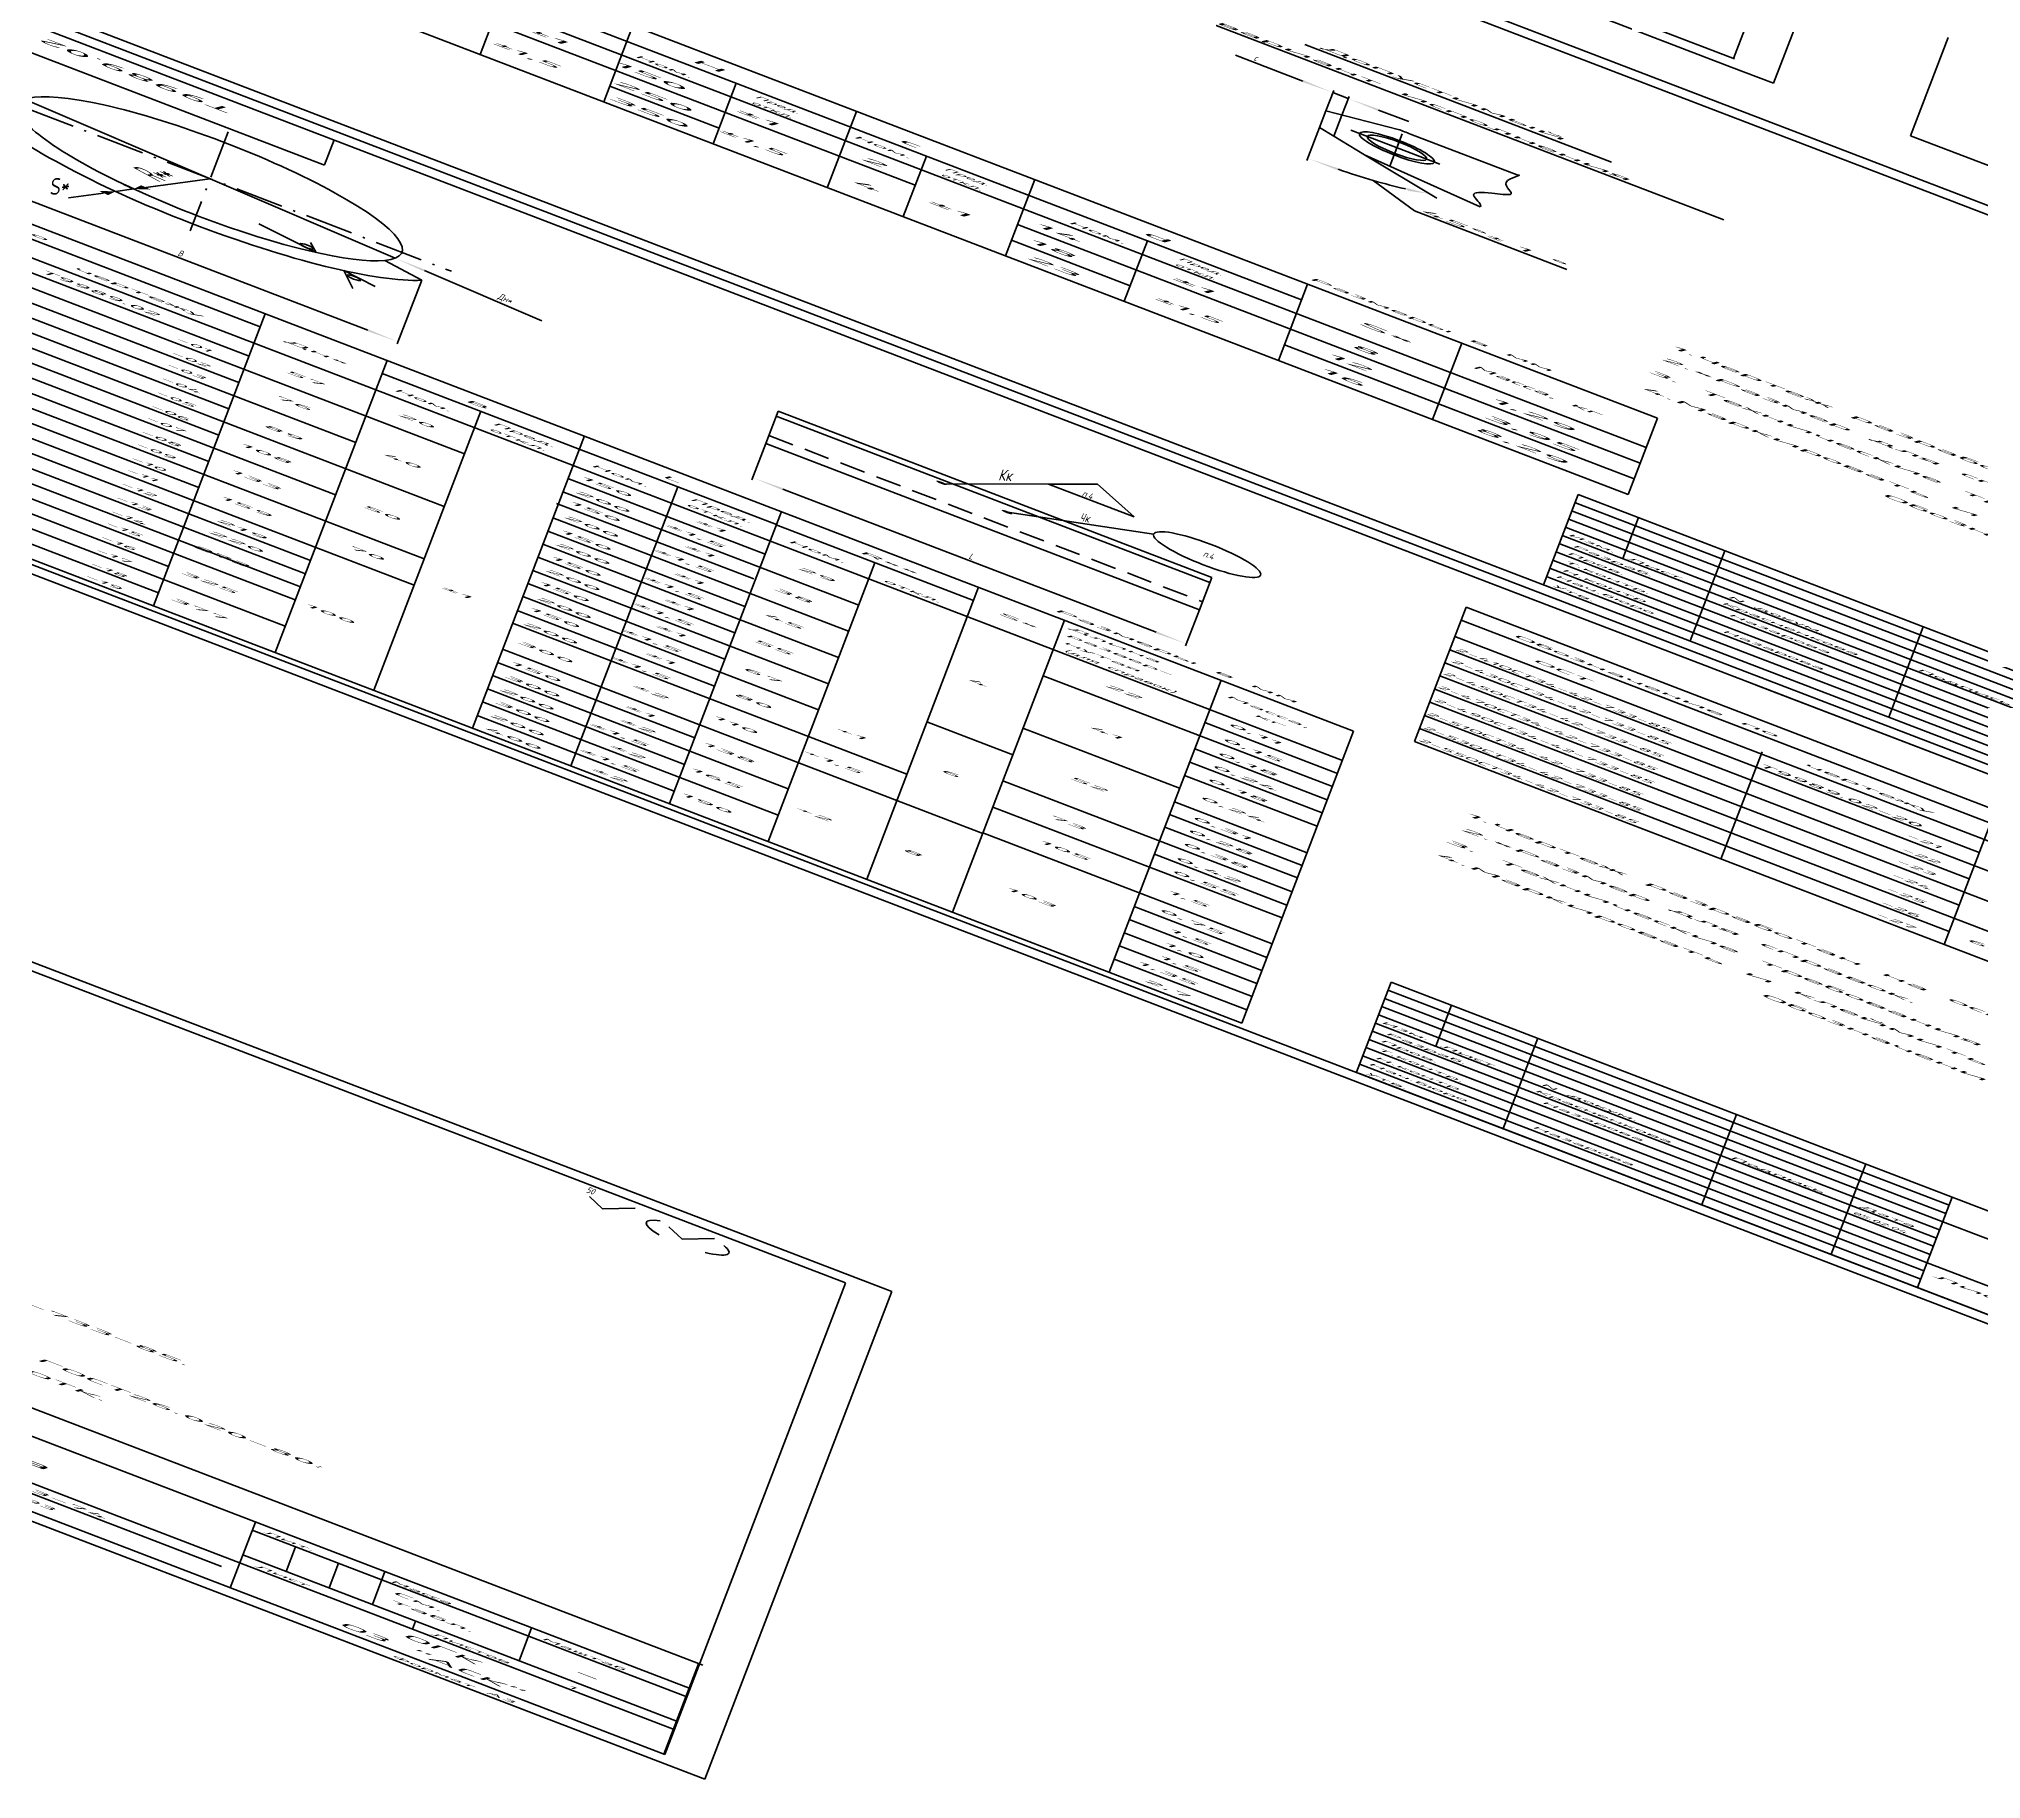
# Model space of a CAD drawing. Extents: x 2364 to 24352926, y -9422284 to 1126.
# Drawn here: x 11690167 to 12316154, y -4761101 to -4200300 of the extents above; entities that cross this region are included whole.
import ezdxf

# ---------------------------------------------------------------- set-up
doc = ezdxf.new("R2010")
doc.units = 0
doc.linetypes.add('ACAD_ISO10W100', pattern=[18.5, 12, -3, 0.5, -3])
doc.linetypes.add('HIDDEN', pattern=[9.525, 6.35, -3.175])
doc.layers.get('Defpoints').update_dxf_attribs({"linetype": 'CONTINUOUS'})
doc.layers.add('ОСНОВНЫЕ', color=5, linetype='CONTINUOUS')
doc.layers.add('ТОНКИЕ', color=4, linetype='CONTINUOUS')
doc.styles.add('25', font='romans.shx', dxfattribs={"width": 0.8, "oblique": 15, "height": 2.5})
doc.styles.add('35', font='romans.shx', dxfattribs={"width": 0.8, "oblique": 15, "height": 3.5})
doc.styles.add('5', font='romans.shx', dxfattribs={"oblique": 15, "height": 3.5})
doc.styles.get("Standard").update_dxf_attribs({"font": 'romans.shx'})
doc.dimstyles.get("Standard").update_dxf_attribs({"dimtxt": 0.18, "dimasz": 0.18, "dimexe": 0.18, "dimexo": 0.0625, "dimgap": 0.09, "dimtad": 0, "dimtih": 1, "dimtoh": 1, "dimdec": 4, "dimzin": 0, "dimdsep": 46, "dimtxsty": 'STANDARD', "dimcen": 0.09, "dimadec": 0, "dimazin": 0, "dimtfac": 1, "dimtdec": 4, "dimtofl": 0, "dimtmove": 0, "dimatfit": 3, "dimfxl": 1, "dimtolj": 1, "dimtzin": 0, "dimarcsym": 0})

# ---------------------------------------------------------------- blocks, each defined once
blk = doc.blocks.new('*D16')
at = {"layer": 'Defpoints', "color": 0, "linetype": 'Continuous', "lineweight": 40, "transparency": 16777216}
for p in [(4256.96, 395.1), (4307.2, 395.1), (4256.96, 374.34)]:
    blk.add_point(p, dxfattribs=at)
at = {"layer": 'ОСНОВНЫЕ', "color": 0, "linetype": 'Continuous', "lineweight": -2, "transparency": 16777216}
for p, q in [((4256.96, 395.1), (4256.96, 373.09)), ((4307.2, 395.1), (4307.2, 373.09)), ((4303.7, 374.34), (4260.46, 374.34))]:
    blk.add_line(p, q, dxfattribs=at)
at = {"layer": 'ОСНОВНЫЕ', "color": 0, "linetype": 'Continuous', "lineweight": 40, "transparency": 16777216}
for points in [[(4260.46, 374.92), (4260.46, 373.75), (4256.96, 374.34)], [(4303.7, 374.92), (4303.7, 373.75), (4307.2, 374.34)]]:
    blk.add_solid(points, dxfattribs=at)
at = {"layer": 'ОСНОВНЫЕ', "color": 0, "linetype": 'Continuous', "lineweight": 40, "transparency": 16777216, "insert": (4282.08, 377.09), "char_height": 3.5, "attachment_point": 5, "style": '35'}
blk.add_mtext('\\A1;L', dxfattribs=at)
blk = doc.blocks.new('*D21')
at = {"layer": 'Defpoints', "color": 0, "linetype": 'Continuous', "lineweight": 40, "transparency": 16777216}
for p in [(4300.66, 696.95), (4300.66, 685.79), (4302.44, 686.89)]:
    blk.add_point(p, dxfattribs=at)
at = {"layer": 'ОСНОВНЫЕ', "color": 0, "linetype": 'Continuous', "lineweight": -2, "transparency": 16777216}
for p, q in [((4300.66, 685.79), (4300.66, 698.2)), ((4302.44, 686.89), (4302.44, 698.2)), ((4297.16, 696.95), (4289.39, 696.95)), ((4302.44, 696.95), (4300.66, 696.95)), ((4305.94, 696.95), (4309.44, 696.95))]:
    blk.add_line(p, q, dxfattribs=at)
at = {"layer": 'ОСНОВНЫЕ', "color": 0, "linetype": 'Continuous', "lineweight": 40, "transparency": 16777216}
for points in [[(4297.16, 697.53), (4297.16, 696.36), (4300.66, 696.95)], [(4305.94, 697.53), (4305.94, 696.36), (4302.44, 696.95)]]:
    blk.add_solid(points, dxfattribs=at)
at = {"layer": 'ОСНОВНЫЕ', "color": 0, "linetype": 'Continuous', "lineweight": 40, "transparency": 16777216, "insert": (4291.53, 699.71), "char_height": 3.5, "attachment_point": 5, "style": '35'}
blk.add_mtext('\\A1;{\\fRomanS|b0|i0|c204|p2;с}', dxfattribs=at)
blk = doc.blocks.new('Л8-190.000')
at = {"layer": 'ОСНОВНЫЕ', "linetype": 'Continuous', "lineweight": 40}
for points in [[(4275.6275, 409.98599, 1), (4276.84405, 409.98599, 1)], [(4283.35025, 407.80313, 1), (4284.5668, 407.80313, 1)]]:
    blk.add_hatch(color=4, dxfattribs=at).paths.add_polyline_path(points)
at = {"layer": 'ОСНОВНЫЕ', "lineweight": 100}
for p, q in [((4339.80392, 796.51391), (4339.80392, 851.51391)), ((4339.91283, 796.64303), (4154.91283, 796.64303)), ((4526.32277, 765.37739), (4131.32277, 765.37739)), ((4134.47298, 590.04696), (4346.04722, 590.04696)), ((4346.04722, 590.04696), (4346.04722, 543.62837)), ((4173.23762, 580.50156), (4305.51938, 580.50156)), ((4213.0198, 580.50156), (4213.0198, 543.62837)), ((4240.02203, 580.50156), (4240.02203, 543.62837)), ((4340.9748, 533.44671), (4526.71738, 533.44671)), ((4340.9748, 533.44671), (4340.9748, 478.44671)), ((4131.32277, 478.37739), (4526.32277, 478.37739)), ((4526.32277, 468.37739), (4131.32277, 468.37739)), ((4201.58937, 468.51353), (4201.58937, 453.2899)), ((4526.32277, 468.37739), (4366.34519, 468.37739)), ((4201.58937, 453.16385), (4131.18837, 453.16385)), ((4334.03274, 450.73504), (4521.46547, 450.73504)), ((4140.03479, 362.10246), (4327.46753, 362.10246)), ((4327.46753, 362.10246), (4327.46753, 184.24916)), ((4340.9748, 236.44671), (4340.9748, 181.44671)), ((4340.9748, 236.44671), (4526.71738, 236.44671)), ((4405.9748, 236.44671), (4405.9748, 181.44671)), ((4405.9748, 221.44671), (4526.32277, 221.44671)), ((4526.32277, 196.44671), (4405.9748, 196.44671)), ((4131.32277, 181.37739), (4526.32277, 181.37739)), ((4526.32277, 181.37739), (4341.32277, 181.37739)), ((4297.50076, -34.47451), (3902.50076, -34.47451)), ((4297.50076, -321.63212), (4297.50076, -34.63212)), ((4112.15278, -266.5628), (4297.89536, -266.5628)), ((4297.39185, -321.76124), (4297.39185, -266.76124)), ((4177.15278, -281.5628), (4297.50076, -281.5628)), ((4247.15278, -281.5628), (4247.15278, -321.5628)), ((4297.50076, -306.5628), (4177.15278, -306.5628)), ((3902.50076, -321.63212), (4297.50076, -321.63212)), ((4297.50076, -321.63212), (4112.50076, -321.63212))]:
    blk.add_line(p, q, dxfattribs=at)
at = {"layer": 'ОСНОВНЫЕ', "color": 4, "linetype": 'Continuous', "lineweight": 40}
for p, q in [((4344.80392, 791.64303), (4344.80392, 851.51391)), ((4360.68604, 851.51391), (4360.68604, 791.64303)), ((4339.91283, 791.64303), (4134.80392, 791.64303)), ((4339.91283, 791.64303), (4344.80392, 791.64303)), ((4565.79495, 791.64303), (4360.68604, 791.64303)), ((4531.32277, 770.37739), (4111.32277, 770.37739)), ((4295.94578, 716.76695), (4331.50339, 716.76695)), ((4283.96007, 708.89499), (4345.08719, 708.89499)), ((4309.08331, 680.63315), (4303.93739, 680.63315)), ((4314.22924, 680.63315), (4309.08331, 680.63315)), ((4300.66175, 675.62299), (4300.66175, 655.67942)), ((4306.27138, 670.3995), (4315.25738, 662.03205)), ((4308.12199, 658.48256), (4313.47203, 650.66134)), ((4313.47203, 650.66134), (4331.11614, 650.66134)), ((4526.32277, 473.37739), (4111.32277, 473.37739)), ((4111.32277, 473.37739), (4531.32277, 473.37739)), ((4292.00393, 441.01144), (4287.07561, 431.16342)), ((4296.98761, 431.16342), (4291.98286, 441.12584)), ((4287.07561, 431.16342), (4276.54663, 410.12384)), ((4296.98761, 431.16342), (4287.07561, 431.16342)), ((4168.81686, 427.0325), (4212.34722, 418.18553)), ((4299.6438, 425.9707), (4284.02622, 407.76987)), ((4190.55811, 422.54044), (4184.41834, 404.94329)), ((4229.56993, 414.68524), (4215.7771, 417.48845)), ((4215.87507, 411.79691), (4215.87507, 373.02714)), ((4184.4086, 404.94669), (4185.56161, 408.25132)), ((4183.25559, 401.64206), (4181.51062, 396.6408)), ((4183.26534, 401.63866), (4182.07537, 402.05385)), ((4181.52036, 396.6374), (4180.33039, 397.05259)), ((4180.35761, 393.33617), (4177.00734, 383.73399)), ((4212.37507, 374.27714), (4168.5936, 374.27714)), ((4312.00425, 200.38525), (4327.4822, 200.38525)), ((4111.32277, 176.37739), (4531.32277, 176.37739)), ((3882.50076, -29.63212), (4302.50076, -29.63212)), ((4302.50076, -326.63212), (4302.50076, -29.63212)), ((4191.20581, -312.0958), (4245.46285, -312.0958)), ((3882.50076, -326.63212), (4302.50076, -326.63212))]:
    blk.add_line(p, q, dxfattribs=at)
at = {"layer": 'ОСНОВНЫЕ', "color": 5, "linetype": 'Continuous', "lineweight": 100}
for p, q in [((4300.66175, 685.78953), (4308.69079, 690.72793)), ((4322.6499, 690.71722), (4310.10407, 690.71722)), ((4300.66175, 685.78953), (4300.66175, 675.62299)), ((4302.44428, 686.8859), (4302.44428, 673.96316)), ((4300.66175, 675.62299), (4302.44428, 673.96316)), ((4302.44428, 673.96316), (4306.27138, 670.3995)), ((4306.27138, 670.3995), (4319.95169, 666.25377)), ((4227.35692, 590.04696), (4227.35692, 543.62837)), ((4253.27062, 589.99821), (4253.27062, 543.42115)), ((4273.90182, 590.04696), (4273.90182, 543.62837)), ((4305.51938, 590.04696), (4305.51938, 543.62837)), ((4323.37268, 590.04696), (4323.37268, 543.62837)), ((4262.05333, 580.50156), (4262.05333, 543.62837)), ((4134.47298, 572.19366), (4346.04722, 572.19366)), ((4198.39955, 562.6719), (4262.05333, 562.6719)), ((4273.90182, 562.6719), (4346.04722, 562.6719)), ((4273.90182, 553.15013), (4287.66608, 553.15013)), ((4305.51938, 553.15013), (4346.04722, 553.15013)), ((4134.47298, 543.62837), (4346.04722, 543.62837)), ((4334.03274, 450.73504), (4334.03274, 368.88174)), ((4395.37175, 450.73504), (4395.37175, 368.88174)), ((4334.03274, 442.8376), (4395.37175, 442.8376)), ((4334.03274, 432.88174), (4521.46547, 432.88174)), ((4369.5295, 434.15473), (4369.5295, 368.88174)), ((4334.03274, 424.88174), (4395.37175, 424.88174)), ((4334.03274, 416.88174), (4409.4811, 416.88174)), ((4211.38629, 414.83253), (4215.87507, 411.79691)), ((4256.95562, 414.83253), (4256.95562, 395.10312)), ((4256.95562, 414.83253), (4307.20152, 414.83253)), ((4307.20152, 414.83253), (4307.20152, 395.10312)), ((4256.95562, 411.79691), (4307.20152, 411.79691)), ((4275.2277, 410.13819), (4275.2277, 410.13819)), ((4283.15894, 408.10751), (4283.15894, 408.10751)), ((4334.03274, 408.88174), (4395.37175, 408.88174)), ((4334.03274, 400.88174), (4420.90262, 400.88174)), ((4256.95562, 395.10312), (4307.20152, 395.10312)), ((4334.03274, 392.88174), (4395.37175, 392.88174)), ((4334.03274, 384.88174), (4420.90262, 384.88174)), ((4334.03274, 376.88174), (4395.37175, 376.88174)), ((4334.03274, 368.88174), (4487.95591, 368.88174)), ((4201.3738, 362.10246), (4201.3738, 184.24916)), ((4215.48316, 362.10246), (4215.48316, 184.24916)), ((4238.32618, 362.31112), (4238.32618, 184.24916)), ((4261.16921, 362.31112), (4261.16921, 184.24916)), ((4284.01223, 362.10246), (4284.01223, 184.24916)), ((4293.95796, 362.10246), (4293.95796, 184.24916)), ((4312.1046, 362.10246), (4312.1046, 184.24916)), ((4140.03479, 354.20502), (4201.3738, 354.20502)), ((4215.48316, 354.20502), (4238.32618, 354.20502)), ((4226.90467, 354.20502), (4226.90467, 184.24916)), ((4238.32618, 354.20502), (4261.16921, 354.20502)), ((4249.7477, 354.20502), (4249.7477, 184.24916)), ((4261.16921, 353.99636), (4284.01223, 353.99636)), ((4272.59072, 353.99636), (4272.59072, 184.24916)), ((4140.03479, 344.24916), (4327.46753, 344.24916)), ((4140.03479, 336.24916), (4201.3738, 336.24916)), ((4238.32618, 336.29339), (4261.16921, 336.29339)), ((4312.1046, 336.26633), (4327.46753, 336.26633)), ((4140.03479, 328.24916), (4226.90467, 328.24916)), ((4238.32618, 328.24916), (4272.59072, 328.24916)), ((4293.95796, 328.24916), (4327.46753, 328.24916)), ((4140.03479, 320.24916), (4201.3738, 320.24916)), ((4238.1366, 320.75796), (4260.97963, 320.75796)), ((4312.1046, 320.232), (4327.46753, 320.232)), ((4140.03479, 312.24916), (4215.48316, 312.24916)), ((4238.32618, 312.24916), (4272.59072, 312.24916)), ((4312.1046, 312.24916), (4327.46753, 312.24916)), ((4140.03479, 304.24916), (4201.3738, 304.24916)), ((4238.32618, 304.24916), (4261.16921, 304.24916)), ((4312.1046, 304.14147), (4327.46753, 304.14147)), ((4140.03479, 296.24916), (4226.90467, 296.24916)), ((4238.32618, 296.24916), (4272.59072, 296.24916)), ((4293.95796, 296.24916), (4312.1046, 296.24916)), ((4140.03479, 288.24916), (4201.3738, 288.24916)), ((4238.32618, 288.34018), (4261.16921, 288.34018)), ((4312.1046, 287.96825), (4327.46753, 287.96825)), ((4140.03479, 280.24916), (4215.48316, 280.24916)), ((4238.32618, 280.24916), (4272.59072, 280.24916)), ((4284.01223, 280.04299), (4293.95796, 280.04299)), ((4312.1046, 280.24916), (4327.46753, 280.24916)), ((4140.03479, 272.24916), (4201.3738, 272.24916)), ((4238.32618, 272.24916), (4261.16921, 272.24916)), ((4312.1046, 272.60408), (4327.46753, 272.60408)), ((4140.03479, 264.24916), (4226.90467, 264.24916)), ((4238.32618, 264.44006), (4272.59072, 264.44006)), ((4293.95796, 264.24916), (4327.46753, 264.24916)), ((4140.03479, 256.24916), (4201.3738, 256.24916)), ((4238.30248, 255.90676), (4261.16921, 255.90676)), ((4312.1046, 256.10772), (4327.46753, 256.10772)), ((4140.03479, 248.24916), (4226.90467, 248.24916)), ((4238.32618, 248.24916), (4284.01223, 248.24916)), ((4293.95796, 248.24916), (4312.1046, 248.24916)), ((4312.1046, 248.25642), (4327.46753, 248.25642)), ((4140.03479, 240.24916), (4215.48316, 240.24916)), ((4140.03479, 232.24916), (4215.48316, 232.24916)), ((4238.32618, 232.24916), (4293.95796, 232.24916)), ((4293.95796, 232.52929), (4327.46753, 232.52929)), ((4140.03479, 224.24916), (4215.48316, 224.24916)), ((4238.32618, 224.24916), (4261.16921, 224.24916)), ((4312.1046, 224.24668), (4327.46753, 224.24668)), ((4140.03479, 216.24916), (4215.48316, 216.24916)), ((4238.32618, 216.24916), (4272.59072, 216.24916)), ((4312.1046, 216.24916), (4327.46753, 216.24916)), ((4140.03479, 208.24916), (4201.3738, 208.24916)), ((4140.03479, 208.24916), (4201.3738, 208.24916)), ((4238.32618, 208.10239), (4261.16921, 208.10239)), ((4312.1046, 208.24668), (4327.46753, 208.24668)), ((4140.03479, 200.24916), (4215.48316, 200.24916)), ((4238.32618, 200.24916), (4272.59072, 200.24916)), ((4140.03479, 192.24916), (4201.3738, 192.24916)), ((4238.32618, 191.9051), (4261.16921, 191.9051)), ((4312.1046, 192.21789), (4327.46753, 192.21789)), ((4140.03479, 184.24916), (4327.46753, 184.24916))]:
    blk.add_line(p, q, dxfattribs=at)
at = {"layer": 'ОСНОВНЫЕ', "color": 4, "linetype": 'ACAD_ISO10W100', "lineweight": 40}
for p, q in [((4309.26271, 689.24584), (4309.26271, 669.4806)), ((4190.58204, 451.16038), (4190.58204, 390.95425)), ((4161.38684, 422.60902), (4218.53492, 422.60902))]:
    blk.add_line(p, q, dxfattribs=at)
at = {"layer": 'ОСНОВНЫЕ', "color": 5, "linetype": 'Continuous', "lineweight": 80}
for p, q in [((4287.66608, 580.50156), (4287.66608, 543.62837)), ((4227.35692, 553.15013), (4240.02203, 553.15013))]:
    blk.add_line(p, q, dxfattribs=at)
at = {"layer": 'ОСНОВНЫЕ', "lineweight": 40}
for p, q in [((4347.9748, 533.44671), (4347.9748, 508.44671)), ((4357.9748, 533.44671), (4357.9748, 478.44671)), ((4380.9748, 533.44671), (4380.9748, 478.44671)), ((4405.9748, 513.44671), (4341.06172, 513.44671)), ((4405.9748, 508.44671), (4341.06172, 508.44671)), ((4347.9748, 236.44671), (4347.9748, 211.44671)), ((4357.9748, 236.44671), (4357.9748, 181.44671)), ((4380.9748, 236.44671), (4380.9748, 181.44671)), ((4395.9748, 236.44671), (4395.9748, 181.44671)), ((4405.9748, 216.44671), (4341.06172, 216.44671)), ((4405.9748, 211.44671), (4341.06172, 211.44671)), ((4262.15278, -281.5628), (4262.15278, -301.5628)), ((4279.15278, -281.5628), (4279.15278, -301.5628)), ((4297.50076, -286.5628), (4247.15278, -286.5628)), ((4297.50076, -301.5628), (4247.15278, -301.5628)), ((4267.15278, -301.5628), (4267.15278, -306.5628))]:
    blk.add_line(p, q, dxfattribs=at)
at = {"layer": 'ОСНОВНЫЕ', "color": 4, "linetype": 'HIDDEN', "lineweight": 40}
blk.add_line((4256.95562, 400.00846), (4307.20152, 400.00846), dxfattribs=at)
at = {"layer": 'ОСНОВНЫЕ', "color": 4, "linetype": 'Continuous', "lineweight": 40}
for centre, radius in [((4309.26271, 680.63315), 4.34215), ((4305.83986, 425.9707), 6.19606), ((4202.97433, 406.39033), 0.77788), ((4208.9449, 399.32646), 0.77788)]:
    blk.add_circle(centre, radius, dxfattribs=at)
at = {"layer": 'ОСНОВНЫЕ', "color": 5, "linetype": 'Continuous', "lineweight": 80}
blk.add_circle((4309.26271, 680.70626), 3.43613, dxfattribs=at)
at = {"layer": 'ОСНОВНЫЕ', "color": 5, "linetype": 'Continuous', "lineweight": 100}
for centre, radius, start, end in [((4309.32155, 680.70626), 10.0415, 85.5304863, 93.6013798), ((4190.58204, 422.60902), 22.21014, 202.2796313, 339.5045937), ((4190.58204, 422.60902), 27.50707, 202.0869272, 336.8545577)]:
    blk.add_arc(centre, radius, start, end, dxfattribs=at)
at = {"layer": 'ОСНОВНЫЕ', "color": 4, "linetype": 'Continuous', "lineweight": 40}
for centre, radius, start, end in [((4300.66175, 675.62299), 18.69357, 280.7432259, 306.2981874), ((4190.58204, 422.60902), 22.21014, 339.530585, 201.830676), ((4280.63385, -42.78518), 5.59189, 139.8510208, 226.6954054), ((4278.96836, -42.27904), 5.59189, 304.500387, 31.3447716)]:
    blk.add_arc(centre, radius, start, end, dxfattribs=at)
blk.add_open_spline([(4322.51919, 690.63939), (4323.25285, 692.55133), (4320.20616, 683.11841), (4323.69806, 679.661), (4320.10942, 675.55553), (4317.87104, 671.27381), (4320.13711, 668.0279), (4319.9677, 666.36124), (4319.95169, 666.25377)], degree=3, knots=[0, 0, 0, 0, 6.143581473, 11.786349045, 15.371576017, 20.500973088, 25.200890479, 25.524957487, 25.524957487, 25.524957487, 25.524957487], dxfattribs=at)
for points in [[(4311.34029, 660.99271), (4312.11594, 660.12122), (4314.34257, 662.88389)], [(4304.20099, 656.6763), (4304.09177, 657.83784), (4300.66175, 656.92942)], [(4215.89328, 418.0601), (4215.66092, 416.91681), (4212.34722, 418.18553)], [(4183.85783, 405.13885), (4184.95937, 404.75452), (4183.25559, 401.64206)], [(4183.86757, 405.13545), (4184.96912, 404.75112), (4183.26534, 401.63866)], [(4179.80684, 393.52834), (4180.90838, 393.14401), (4181.51062, 396.6408)], [(4212.37507, 374.86047), (4212.37507, 373.6938), (4215.87507, 374.27714)]]:
    blk.add_solid(points, dxfattribs=at)
at = {"layer": 'ТОНКИЕ', "lineweight": 40}
for p, q in [((4405.9748, 528.44671), (4341.06172, 528.44671)), ((4405.9748, 523.44671), (4341.06172, 523.44671)), ((4405.9748, 518.44671), (4341.06172, 518.44671)), ((4405.9748, 503.44671), (4341.06172, 503.44671)), ((4405.9748, 498.44671), (4341.06172, 498.44671)), ((4405.9748, 493.44671), (4341.06172, 493.44671)), ((4405.9748, 488.44671), (4341.06172, 488.44671)), ((4405.9748, 483.44671), (4341.06172, 483.44671)), ((4405.9748, 231.44671), (4341.06172, 231.44671)), ((4405.9748, 226.44671), (4341.06172, 226.44671)), ((4405.9748, 221.44671), (4341.06172, 221.44671)), ((4405.9748, 206.44671), (4341.06172, 206.44671)), ((4405.9748, 201.44671), (4341.06172, 201.44671)), ((4405.9748, 196.44671), (4341.06172, 196.44671)), ((4405.9748, 191.44671), (4341.06172, 191.44671)), ((4405.9748, 186.44671), (4341.06172, 186.44671)), ((4252.15278, -286.5628), (4252.15278, -301.5628)), ((4257.15278, -286.5628), (4257.15278, -301.5628))]:
    blk.add_line(p, q, dxfattribs=at)
at = {"layer": 'ТОНКИЕ', "color": 4, "linetype": 'Continuous', "lineweight": 40}
for p, q in [((4197.24837, 408.52211), (4204.15634, 405.0298)), ((4204.15634, 405.0298), (4203.16675, 409.19021)), ((4209.24922, 393.45266), (4207.63021, 401.02201)), ((4207.63021, 401.02201), (4211.40172, 399.00607)), ((4273.33819, -37.51216), (4270.09227, -44.53928)), ((4282.55561, -37.51216), (4279.30969, -44.53928)), ((4270.09227, -44.53928), (4268.28436, -40.66374)), ((4279.30969, -44.53928), (4277.50178, -40.66374))]:
    blk.add_line(p, q, dxfattribs=at)
at = {"layer": 'ОСНОВНЫЕ', "color": 4, "lineweight": 40, "style": '5', "oblique": 15}
for s, height, p in [('Допустимый', 3.5, (4297.64899, 718.15897)), ('вариант исполнения', 3.5, (4286.06281, 709.9879)), ('1.Чертеж разработан на основании ОСТ34-42-734-85.', 3.5, (4344.53992, 630.23727)), ('2.*Размер для справок.', 3.5, (4343.97208, 622.01071)), ('3. Технические требования по ТУ95.1627-87.', 3.5, (4343.17298, 612.69343)), ('4.Маркировать и клеймить шрифтом 8,10Пр3 ГОСТ26.020-80:', 3.5, (4343.14054, 602.41354)), ('Обозначение по ОСТ, Клеймо ОТК.', 3.5, (4371.63215, 594.69101)), ('Размеры в мм', 2.9876114, (4305.3621, 592.94457)), ('H', 4.16577, (4234.50054, 582.89652)), ('d', 4.16577, (4286.71706, 583.08788)), ('c', 4.16577, (4258.44218, 582.69353)), ('S*', 4.165771, (4311.94845, 579.14305)), ('%%p1', 4.165771, (4216.28854, 565.65757)), ('150', 4.165771, (4226.6837, 565.65758)), ('2', 4.16577, (4255.34208, 565.41795)), ('14', 4.165771, (4275.47439, 565.58558)), ('8', 4.16577, (4312.04808, 565.58558)), ('1,29', 4.165771, (4328.2943, 565.39917)), ('%%p1', 4.165771, (4240.76077, 565.24312)), ('%%p1', 4.165771, (4291.25933, 564.90785)), ('250', 4.165771, (4227.39727, 555.46805)), ('%%p1', 4.165771, (4263.66349, 555.8976)), ('18', 4.165771, (4275.47439, 555.80603)), ('12', 4.165771, (4310.03486, 555.80603)), ('3,95', 4.165771, (4328.2943, 555.17337)), ('4', 4.16577, (4255.34208, 551.27985)), ('23', 4.165771, (4275.97771, 546.58603)), ('16', 4.165771, (4309.86711, 546.58603)), ('8,29', 4.165771, (4327.7258, 546.61031)), ('350', 4.165771, (4227.53746, 546.23022)), ('Обозначение по', 2.9755507, (4339.83509, 444.88966)), ('ОСТ', 2.975551, (4342.78027, 435.72609)), ('чертежу', 2.975551, (4374.18046, 435.72609)), ('630', 2.975551, (4397.39944, 375.6412)), ('Размеры в мм', 2.9876114, (4292.45323, 365.00007)), ('В', 2.97555, (4224.85665, 356.37761)), ('L', 2.97555, (4247.69967, 356.37761)), ('Длина', 2.5, (4294.68418, 358.43548)), ('Обозначение по', 2.9755507, (4145.83715, 356.25709)), ('R**', 2.975551, (4270.5427, 356.16895)), ('развер-', 2.5, (4294.68418, 354.22622)), ('Масса,', 2.5, (4313.1634, 354.22622)), ('Дн*', 2.975551, (4204.30858, 351.31499)), ('S*', 2.975551, (4286.90707, 351.79779)), ('нутая', 2.5, (4294.68418, 349.69316)), ('кг', 2.5, (4316.72957, 350.01501)), ('чертежу', 2.975551, (4180.18251, 347.09351)), ('0,11', 2.975551, (4314.36293, 339.61992)), ('1.Чертеж разработан на основании ОСТ34-42-733-85.', 3.5, (4341.84751, 340.22893)), ('150', 2.975551, (4239.40764, 338.95131)), ('%%p1', 2.975551, (4252.66385, 339.09905)), ('57', 2.975551, (4205.56194, 335.20943)), ('20', 2.975551, (4218.53613, 335.20942)), ('29', 2.975551, (4264.84474, 335.08236)), ('22', 2.975551, (4300.47876, 335.31548)), ('2.*Размер для справок.', 3.5, (4341.93764, 331.34348)), ('200', 2.975551, (4239.40764, 330.26124)), ('%%p1,5', 2.975551, (4249.76482, 330.82489)), ('0,15', 2.975551, (4314.36293, 330.51826)), ('150', 2.975551, (4239.21806, 323.41588)), ('%%p1', 2.975551, (4252.47427, 323.56362)), ('0,18', 2.975551, (4314.36293, 322.0092)), ('3. Технические требования по ТУ95.1627-87.', 3.5, (4340.87203, 321.97949)), ('76', 2.975551, (4205.33224, 319.67819)), ('38', 2.975551, (4263.23225, 319.16907)), ('200', 2.975551, (4239.21806, 314.72581)), ('%%p1,5', 2.975551, (4249.57523, 315.28945)), ('0,24', 2.975551, (4314.36293, 314.1734)), ('4.Маркировать и клеймить шрифтом 8,10Пр3 ГОСТ26.020-80:', 3.5, (4340.39575, 312.82077)), ('40', 2.975551, (4218.53613, 311.08577)), ('4', 2.97555, (4286.32207, 310.47084)), ('41', 2.975551, (4300.47876, 309.94824)), ('150', 2.975551, (4239.40764, 306.28597)), ('%%p1', 2.975551, (4252.47427, 306.88485)), ('0,18', 2.975551, (4314.36293, 306.07146)), ('Обозначение по ОСТ, Клеймо ОТК.', 3.5, (4378.69192, 304.4558)), ('89', 2.975551, (4205.33224, 301.92116)), ('45', 2.975551, (4263.23225, 303.51669)), ('200', 2.975551, (4239.40764, 298.4869)), ('%%p1,5', 2.975551, (4249.57523, 298.61068)), ('0,24', 2.975551, (4314.36293, 295.04909)), ('150', 2.975551, (4239.40764, 290.37698)), ('%%p1', 2.975551, (4252.47427, 290.97587)), ('108', 2.975551, (4203.72434, 287.18173)), ('55', 2.975551, (4263.23225, 287.60771)), ('0,31', 2.975551, (4314.36293, 282.78547)), ('200', 2.975551, (4239.40764, 282.57792)), ('%%p1,5', 2.975551, (4249.57523, 282.7017)), ('50', 2.975551, (4218.53613, 279.34067)), ('52', 2.975551, (4300.47876, 279.05642)), ('150', 2.975551, (4239.19704, 274.47544)), ('%%p1', 2.975551, (4252.66385, 275.26179)), ('0,28', 2.975551, (4314.36293, 275.02057)), ('133', 2.975551, (4203.72434, 271.13105)), ('67', 2.975551, (4263.23225, 270.5138)), ('%%p1,5', 2.975551, (4249.36237, 266.24027)), ('0,38', 2.975551, (4314.36293, 266.95934)), ('200', 2.975551, (4239.59949, 265.95083)), ('150', 2.975551, (4239.2158, 258.78944)), ('%%p1', 2.975551, (4252.66385, 258.57874)), ('0,42', 2.975551, (4314.19671, 257.83748)), ('+1', 2.975551, (4274.83287, 257.50198)), ('6', 2.97555, (4287.18055, 256.66763)), ('159', 2.975551, (4203.72174, 255.00535)), ('70', 2.975551, (4218.53613, 254.85697)), ('80', 2.975551, (4263.23225, 254.93326)), ('73', 2.975551, (4299.78827, 254.43064)), ('%%p1', 2.975551, (4229.53597, 252.1337)), ('200', 2.975551, (4239.2158, 249.66183)), ('%%p1,5', 2.975551, (4249.36237, 249.55721)), ('0,55', 2.975551, (4314.361, 250.143)), ('219', 2.975551, (4204.25691, 242.1116)), ('300', 2.975551, (4239.40764, 238.70761)), ('%%p2', 2.975551, (4252.66385, 238.82037)), ('110', 2.975551, (4262.01842, 238.77916)), ('+1,5', 2.975551, (4272.41974, 238.79587)), ('105', 2.975551, (4299.78827, 239.03954)), ('1,5', 2.975551, (4314.68686, 238.48571)), ('220', 2.975551, (4203.93865, 234.37136)), ('150', 2.975551, (4239.40764, 226.2651)), ('%%p1', 2.975551, (4252.66385, 226.37787)), ('0,75', 2.975551, (4314.58359, 227.02446)), ('273', 2.975551, (4203.00249, 223.5873)), ('138', 2.975551, (4262.01842, 222.50174)), ('300', 2.975551, (4239.40764, 217.92259)), ('%%p2', 2.975551, (4252.66385, 218.03535)), ('1,5', 2.975551, (4316.31619, 218.45505)), ('100', 2.975551, (4216.47429, 215.171)), ('200', 2.975551, (4239.40764, 209.8105)), ('%%p1,5', 2.975551, (4249.76482, 209.72966)), ('1,0', 2.975551, (4316.31619, 210.117)), ('325', 2.975551, (4202.70375, 207.19218)), ('103', 2.975551, (4298.26762, 207.21768)), ('165', 2.975551, (4261.75817, 206.38623)), ('+2', 2.975551, (4273.89384, 207.13754)), ('8', 2.97555, (4286.32207, 206.86284)), ('300', 2.975551, (4239.40764, 202.21612)), ('%%p2', 2.975551, (4252.66385, 202.32889)), ('1,5', 2.975551, (4316.31619, 202.10294)), ('1,35', 2.975551, (4314.35074, 194.65595)), ('200', 2.975551, (4239.40764, 194.10405)), ('%%p1,5', 2.975551, (4249.76482, 194.0232)), ('377', 2.975551, (4202.70375, 191.11404)), ('190', 2.975551, (4261.75817, 191.1706)), ('Лист', 3, (4407.00554, 190.24324)), ('400', 2.975551, (4239.40764, 186.25082)), ('%%p2', 2.975551, (4251.73027, 186.16997)), ('2,7', 2.975551, (4315.82483, 186.64189)), ('1.Чертеж разработан на основании ОСТ34-42-733-85.', 3.5, (4112.25623, -212.74197)), ('4.Маркировать и клеймить шрифтом 8,10Пр3 ГОСТ26.020-80:', 3.5, (4110.80446, -240.15013)), ('Обозначение по ОСТ, Клеймо ОТК.', 3.5, (4149.10063, -248.51511)), ('См.', 3, (4263.68841, -291.54824)), ('табл.', 3, (4263.68841, -296.24468)), ('Б-ПН-SГОСТ19903-74', 3, (4190.79098, -310.812))]:
    blk.add_text(s, height=height, dxfattribs=at).set_placement(p)
at = {"layer": 'ОСНОВНЫЕ', "color": 4, "linetype": 'Continuous', "lineweight": 40, "style": '35', "oblique": 15}
for s, p in [('45°', (4313.93361, 651.65573)), ('1', (4324.99055, 651.65573)), ('°', (4328.62535, 651.65573))]:
    blk.add_text(s, height=3.5, dxfattribs=at).set_placement(p)
at = {"layer": 'ОСНОВНЫЕ', "color": 4, "linetype": 'Continuous', "lineweight": 40, "style": '35', "oblique": 15, "width": 0.8}
blk.add_text('±', height=3.5, dxfattribs=at).set_placement((4321.52132, 651.65573))
at = {"layer": 'ОСНОВНЫЕ', "color": 4, "lineweight": 40, "style": '5', "oblique": 15}
for s, height, width, p in [('Масса, кг', 3.570661, 0.7, (4325.26932, 579.28287)), ('%%p1,5', 4.165771, 0.8, (4213.59244, 551.49086)), ('%%p1,5', 4.165771, 0.8, (4239.84106, 551.0152)), ('%%p1,5', 4.165771, 0.8, (4290.33961, 550.67992)), ('2-41ОСТ34-42-733-85', 3, 0.6, (4334.48443, 425.84081)), ('Т9989.02-20', 3.5, 0.7, (4369.5456, 426.02634)), ('2-43ОСТ34-42-733-85', 3, 0.6, (4334.48443, 418.70038)), ('-21', 2.975551, 0.7, (4387.22651, 418.80889)), ('2-45ОСТ34-42-733-85', 3, 0.6, (4334.13805, 410.56483)), ('-22', 2.975551, 0.7, (4387.22651, 410.38618)), ('-23', 2.975551, 0.7, (4387.22651, 403.18759)), ('2-47ОСТ34-42-733-85', 3, 0.6, (4334.10655, 402.29788)), ('2-49ОСТ34-42-733-85', 3, 0.6, (4334.2365, 394.55056)), ('-24', 2.975551, 0.7, (4387.22651, 394.76488)), ('2-51ОСТ34-42-733-85', 3, 0.6, (4334.01952, 385.85098)), ('-25', 2.975551, 0.7, (4387.22651, 386.33303)), ('2-53ОСТ34-42-733-85', 3, 0.6, (4334.22596, 377.73984)), ('-26', 2.975551, 0.7, (4387.22651, 377.91031)), ('2-55ОСТ34-42-733-85', 3, 0.6, (4334.27375, 370.22213)), ('-27', 2.975551, 0.7, (4387.22651, 370.71173)), ('(для справок)', 2.9755507, 0.5, (4295.00823, 345.48389)), ('Т9989.02', 3.5, 0.7, (4176.92615, 338.49569)), ('-01', 2.975551, 0.7, (4193.22856, 330.17632)), ('-02', 2.975551, 0.7, (4193.22856, 321.7536)), ('-03', 2.975551, 0.7, (4193.22856, 314.55502)), ('-04', 2.975551, 0.7, (4193.22856, 306.1323)), ('-05', 2.975551, 0.7, (4193.22856, 297.70045)), ('-06', 2.975551, 0.7, (4193.22856, 289.27774)), ('-07', 2.975551, 0.7, (4193.22856, 282.07915)), ('-08', 2.975551, 0.7, (4193.22856, 273.65644)), ('-09', 2.975551, 0.7, (4193.22856, 266.04676)), ('-10', 2.975551, 0.7, (4193.22856, 257.62405)), ('-11', 2.975551, 0.7, (4193.22856, 250.42546)), ('-12', 2.975551, 0.7, (4193.22856, 242.00275)), ('-13', 2.975551, 0.7, (4193.22856, 233.57089)), ('-14', 2.975551, 0.7, (4193.22856, 225.14818)), ('-15', 2.975551, 0.7, (4193.22856, 217.94959)), ('-16', 2.975551, 0.7, (4193.22856, 209.52688)), ('-17', 2.975551, 0.7, (4193.22856, 201.69363)), ('-18', 2.975551, 0.7, (4193.22856, 193.27092)), ('-19', 2.975551, 0.7, (4193.22856, 185.74239)), ('20-МЗ-ТО ГОСТ1577-93', 3, 0.8, (4190.80499, -316.8848))]:
    blk.add_text(s, height=height, dxfattribs=dict(at, width=width)).set_placement(p)
at = {"layer": 'ОСНОВНЫЕ', "color": 4, "linetype": 'Continuous', "lineweight": 40, "style": '35', "oblique": 15, "width": 0.8}
blk.add_text('R**', height=3.5, rotation=70.7657604, dxfattribs=at).set_placement((4185.50824, 410.36633))
at = {"layer": 'ОСНОВНЫЕ', "style": '5', "oblique": 15, "width": 0.8}
blk.add_text('-', height=5, dxfattribs=at).set_placement((4284.88097, -296.78682))
at = {"layer": 'ОСНОВНЫЕ', "color": 4, "linetype": 'Continuous', "lineweight": 40, "char_height": 3.5, "attachment_point": 5, "style": '35'}
for s, insert in [('{\\fRomanS|b0|i0|c204|p2;п.}4', (4291.45047, 433.46161)), ('{\\fRomanS|b0|i0|c204|p2;п.}4', (4306.00868, 426.04139)), ('\\A1;B', (4190.48433, 377.02714)), ('5{\\fRomanS|b0|i0|c204|p2;0}', (4268.17835, -37.35185))]:
    blk.add_mtext(s, dxfattribs=dict(at, insert=insert))
for s, insert, rotation in [('{\\fRomanS|b0|i0|c204|p2;Кк}', (4282.3516, 426.97015), 57.8749434), ('{\\fRomanS|b0|i0|c204|p2;Чк}', (4292.03918, 420.65744), 42.0490184), ('\\A1;{\\fRomanS|b0|i0|c204|p2;Дн*}', (4225.0012, 418.75322), 348.5118538), ('\\A1;S*', (4175.50948, 387.7887), 70.7657604)]:
    blk.add_mtext(s, dxfattribs=dict(at, insert=insert, rotation=rotation))
at = {"layer": 'ТОНКИЕ', "lineweight": 40, "style": '25', "oblique": 15}
for s, height, width, p in [('Пред.', 2.975551, 0.5, (4242.37503, 576.59199)), ('Ном.', 2.975551, 0.8, (4253.84054, 575.52678)), ('Пред.', 2.975551, 0.5, (4264.29115, 576.79922)), ('Пред.', 2.975551, 0.5, (4291.41483, 576.79922)), ('Ном.', 2.975551, 0.8, (4228.63287, 573.80279)), ('Ном.', 2.975551, 0.8, (4278.8619, 573.80279)), ('откл.', 2.975551, 0.5, (4242.24487, 572.89548)), ('откл.', 2.975551, 0.5, (4264.16099, 573.10271)), ('откл.', 2.975551, 0.5, (4291.28467, 573.10271)), ('Изм.', 2.5, 0.8, (4341.43751, 509.69204)), ('Лист', 2.5, 0.8, (4348.34472, 509.23197)), ('N докум.', 2.5, 0.8, (4360.01022, 509.23197)), ('Подпись', 2.5, 0.8, (4381.95978, 509.07861)), ('Разраб.', 2.5, 0.8, (4342.32558, 504.60036)), ('Пров.', 2.5, 0.8, (4342.04849, 499.669)), ('Т.контр.', 2.5, 0.8, (4342.07839, 494.61616)), ('Н.контр', 2.5, 0.8, (4342.17208, 489.62505)), ('Нач.бюро', 2.5, 0.8, (4341.7415, 484.97253)), ('Утв.', 2.5, 0.8, (4341.895, 479.45762)), ('Пред.', 2.975551, 0.7, (4228.51975, 349.66762)), ('Пред.', 2.975551, 0.7, (4251.36277, 349.66762)), ('Ном.', 2.975551, 0.8, (4217.21694, 347.51917)), ('Ном.', 2.975551, 0.8, (4240.05996, 347.51917)), ('Ном.', 2.975551, 0.8, (4262.90299, 347.31051)), ('откл.', 2.975551, 0.7, (4228.38958, 345.9711)), ('откл.', 2.975551, 0.7, (4251.2326, 345.9711)), ('откл.', 2.975551, 0.7, (4274.07563, 345.76244)), ('Изм.', 2.5, 0.8, (4341.43751, 212.69204)), ('Лист', 2.5, 0.8, (4348.34472, 212.23197)), ('N докум.', 2.5, 0.8, (4360.01022, 212.23197)), ('Подпись', 2.5, 0.8, (4381.95978, 212.07861)), ('Дата', 2.5, 0.8, (4397.00214, 212.38532)), ('Разраб.', 2.5, 0.8, (4342.32558, 207.60036)), ('Красненкова', 2.5, 0.8, (4359.59097, 207.60036)), ('05.02.04', 2.5, 0.5, (4396.43895, 207.4919)), ('Пров.', 2.5, 0.8, (4342.04849, 202.669)), ('Назарова', 2.5, 0.8, (4360.76231, 202.84102)), ('Т.контр.', 2.5, 0.8, (4342.07839, 197.61616)), ('Н.контр', 2.5, 0.8, (4342.17208, 192.62505)), ('Нач.бюро', 2.5, 0.8, (4341.7415, 187.97253)), ('Назарова', 2.5, 0.8, (4360.76231, 187.82022)), ('Утв.', 2.5, 0.8, (4341.895, 182.45762)), ('Лит.', 2.5, 0.8, (4248.27222, -285.55307)), ('Масса', 2.5, 0.8, (4263.00759, -285.85978)), ('Маштаб', 2.5, 0.8, (4280.50585, -285.55307)), ('Лист', 2.5, 0.8, (4248.7327, -305.33624)), ('Листов', 2.5, 0.8, (4269.14733, -305.4896)), ('1', 2.5, 0.8, (4284.94903, -305.62946)), ('ОГК', 4.5, 0.8, (4266.31743, -312.41912)), ('ОЗ "АСК"', 4.5, 0.8, (4259.45337, -319.21193))]:
    blk.add_text(s, height=height, dxfattribs=dict(at, width=width)).set_placement(p)
at = {"layer": 'ТОНКИЕ', "style": '25', "oblique": 15, "width": 0.8}
for s, p in [('Красненкова', (4359.59097, 504.60036)), ('Назарова', (4360.76231, 499.84102)), ('Назарова', (4360.76231, 489.84102)), ('Формат А3', (4265.99844, -325.4021))]:
    blk.add_text(s, height=2.5, dxfattribs=at).set_placement(p)
at = {"layer": 'ТОНКИЕ', "lineweight": 80, "style": '25', "oblique": 15, "width": 0.8}
blk.add_text('Т9989.02', height=5, rotation=180, dxfattribs=at).set_placement((4190.67657, 463.7583))
blk.add_text('Накладка', height=5.5, dxfattribs=at).set_placement((4196.89528, -296.83185))
at = {"layer": 'ОСНОВНЫЕ', "color": 4, "linetype": 'Continuous', "lineweight": 40}
for base, p1, p2, text, picture, middle in [((4300.66175, 696.94714), (4302.44428, 686.8859), (4300.66175, 685.78953), '{\\fRomanS|b0|i0|c204|p2;с}', '*D21', (4291.52544, 699.71324)), ((4256.95562, 374.3351), (4307.20152, 395.10312), (4256.95562, 395.10312), 'L', '*D16', (4282.07857, 377.0851))]:
    dim = blk.add_linear_dim(base=base, p1=p1, p2=p2, text=text, dimstyle='STANDARD', override={"dimtxt": 2.5, "dimasz": 3.5, "dimexe": 1.25, "dimexo": 0, "dimgap": 1, "dimtad": 1, "dimtih": 0, "dimtoh": 0, "dimzin": 8, "dimlunit": 6, "dimtxsty": '35', "dimcen": -2.5, "dimtofl": 1}, dxfattribs=at)
    dim.commit()
    dim.dimension.update_dxf_attribs({"geometry": picture, "text_midpoint": middle})

msp = doc.modelspace()

# ---------------------------------------------------------------- block references
at = {"layer": 'ОСНОВНЫЕ', "color": 4, "linetype": 'Continuous', "lineweight": 40, "xscale": 2979.129276943872, "yscale": 566.565258990282, "zscale": 2979.129276943872, "rotation": 339.0296326616931}
msp.add_blockref('Л8-190.000', (2304.94241, -1033.83995), dxfattribs=at)

doc.saveas('drawing.dxf')
